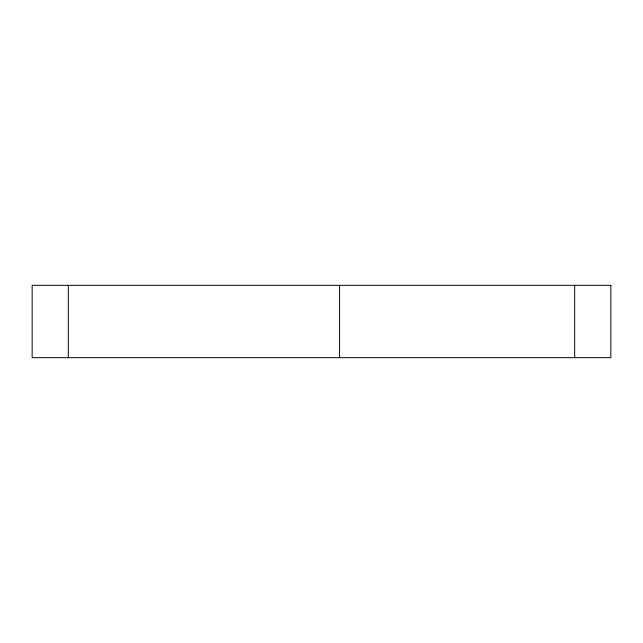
<?xml version="1.0" encoding="UTF-8"?>
<svg xmlns="http://www.w3.org/2000/svg" width="643" height="643" viewBox="0 0 643 643"><rect width="100%" height="100%" fill="white"/><g stroke="black" fill="none" stroke-linecap="round" stroke-linejoin="round"><path stroke-width="0.96" d="M574.681 285.331L574.681 357.669M339.584 285.331L339.584 357.669M68.319 285.331L68.319 357.669M610.85 285.331L32.15 285.331L32.15 357.669L610.85 357.669L610.85 285.331"/></g></svg>
